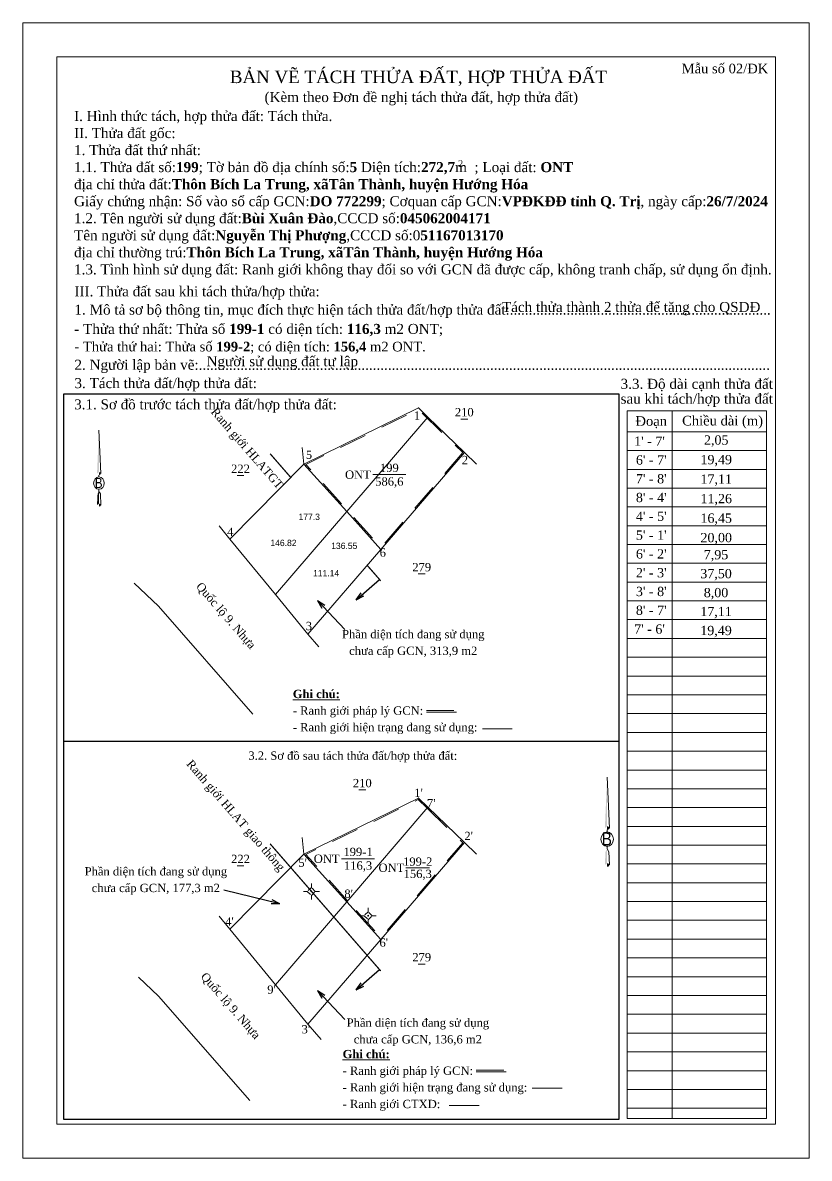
# Model space of a CAD drawing. Header units: metres. Extents: x 538357 to 538868, y 1836792 to 1837138.
# Drawn here: x 538356.8 to 538479.8, y 1836960.9 to 1837138.4 of the extents above; entities that cross this region are included whole.
import ezdxf
from ezdxf.enums import TextEntityAlignment as Align

# ---------------------------------------------------------------- set-up
doc = ezdxf.new("R2010")
doc.units = ezdxf.units.M
doc.header["$MEASUREMENT"] = 0
for name, pattern in [('DGN Style 2', [7.19006, 4.314036, -2.876024]), ('DGN Style 3', [10.066084, 7.19006, -2.876024]), ('{RG HanhLangAnToan}', [7.04, 3, -1, 0.02, -1, 0.01, -1, 0.01, -1])]:
    doc.linetypes.add(name, pattern=pattern)
for name, color, linetype, lineweight in [('Level 1', 7, 'Continuous', 0), ('Level 10', 7, 'Continuous', 0), ('Level 11', 7, 'Continuous', 0), ('Level 16', 7, 'Continuous', 0), ('Level 18', 7, 'Continuous', 0), ('Level 2', 7, 'Continuous', 0), ('Level 20', 7, 'Continuous', 0), ('Level 27', 7, 'Continuous', 0), ('Level 29', 7, 'Continuous', 0), ('Level 36', 7, 'Continuous', 0), ('Level 50', 7, 'Continuous', 0), ('Level 59', 7, 'Continuous', 0), ('Level 9', 7, 'Continuous', 0)]:
    doc.layers.add(name, color=color, linetype=linetype, lineweight=lineweight)
doc.styles.add('Style-Arial', font='arial.ttf')
doc.styles.add('Style-Times New Roman', font='times.ttf')
doc.dimstyles.get("Standard").update_dxf_attribs({"dimtxt": 0.18, "dimasz": 0.18, "dimexe": 0.18, "dimexo": 0.0625, "dimgap": 0.09, "dimtad": 0, "dimtih": 1, "dimtoh": 1, "dimdec": 4, "dimzin": 0, "dimdsep": 46, "dimtxsty": 'Standard', "dimcen": 0.09, "dimadec": 0, "dimazin": 0, "dimtfac": 1, "dimtdec": 4, "dimtofl": 0, "dimtmove": 0, "dimatfit": 3, "dimfxl": 1, "dimtolj": 1, "dimtzin": 0, "dimarcsym": 0})

# ---------------------------------------------------------------- blocks, each defined once
blk = doc.blocks.new('TerminatorOpen_0.5')
at = {"color": 0, "linetype": 'ByBlock', "lineweight": -2}
for q in [(-1, 0.25), (-1, 0), (-1, -0.25)]:
    blk.add_line((0, 0), q, dxfattribs=at)
blk = doc.blocks.new('Nhan')
at = {"layer": 'Level 9', "color": 250, "linetype": 'Continuous', "lineweight": 0}
blk.add_line((0, 0), (0.206, 0), dxfattribs=at)
at = {"layer": 'Level 36', "color": 250, "linetype": 'Continuous', "lineweight": 0, "style": 'Style-Times New Roman'}
blk.add_text('222', height=0.248, dxfattribs=at).set_placement((0.103, 0.08), align=Align.CENTER)
blk = doc.blocks.new('Nhan_1')
at = {"layer": 'Level 9', "color": 250, "linetype": 'Continuous', "lineweight": 0}
blk.add_line((0, 0), (0.207, 0), dxfattribs=at)
at = {"layer": 'Level 36', "color": 250, "linetype": 'Continuous', "lineweight": 0, "style": 'Style-Times New Roman'}
blk.add_text('210', height=0.248, dxfattribs=at).set_placement((0.103, 0.08), align=Align.CENTER)
blk = doc.blocks.new('Nhan_2')
at = {"layer": 'Level 9', "color": 250, "linetype": 'Continuous', "lineweight": 0}
blk.add_line((0, 0), (0.207, 0), dxfattribs=at)
at = {"layer": 'Level 36', "color": 250, "linetype": 'Continuous', "lineweight": 0, "style": 'Style-Times New Roman'}
blk.add_text('279', height=0.248, dxfattribs=at).set_placement((0.103, 0.08), align=Align.CENTER)
blk = doc.blocks.new('*U6')
at = {"layer": 'Level 18', "linetype": 'Continuous', "lineweight": 0}
h = blk.add_hatch(color=3, dxfattribs=at)
edge = h.paths.add_edge_path()
edge.add_line((-0.067, 0.055), (-0.08, -0.176))
edge.add_line((-0.08, -0.176), (-0.079, -0.174))
edge.add_ellipse((0.002, -0.177), major_axis=(0.0807, 0), ratio=0.614131, start_angle=90, end_angle=176.1531, ccw=False)
edge.add_line((0.002, -0.127), (0, -0.125))
edge.add_line((0, -0.125), (0, 1.296))
edge.add_line((0, 1.296), (-0.067, 0.055))
h = blk.add_hatch(color=3, dxfattribs=at)
edge = h.paths.add_edge_path()
edge.add_line((0, -0.186), (0, -0.226))
edge.add_line((0, -0.226), (0.002, -0.227))
edge.add_ellipse((0.002, -0.177), major_axis=(0.0807, 0), ratio=0.614131, start_angle=270, end_angle=360)
edge.add_line((0.082, -0.177), (0.083, -0.176))
edge.add_line((0.083, -0.176), (0.083, -0.176))
edge.add_line((0.083, -0.176), (0.082, -0.174))
edge.add_ellipse((0.002, -0.177), major_axis=(0.0807, 0), ratio=0.614131, start_angle=3.8469, end_angle=90)
edge.add_line((0.002, -0.127), (0, -0.125))
edge.add_line((0, -0.125), (0, -0.186))
h = blk.add_hatch(color=3, dxfattribs=at)
edge = h.paths.add_edge_path()
edge.add_ellipse((0.002, -1.247), major_axis=(0.0807, 0), ratio=0.614131, start_angle=90, end_angle=142.7278, ccw=False)
edge.add_line((0.002, -1.197), (0, -1.196))
edge.add_line((0, -1.196), (0, -0.78))
edge.add_line((0, -0.78), (-0.057, -0.863))
edge.add_line((-0.057, -0.863), (-0.067, -1.017))
edge.add_line((-0.067, -1.017), (-0.08, -1.241))
edge.add_line((-0.08, -1.241), (-0.079, -1.244))
edge.add_ellipse((0.002, -1.247), major_axis=(0.0807, 0), ratio=0.614131, start_angle=142.7278, end_angle=176.1432, ccw=False)
h = blk.add_hatch(color=3, dxfattribs=at)
edge = h.paths.add_edge_path()
edge.add_line((0, -1.256), (0, -1.296))
edge.add_line((0, -1.296), (0.002, -1.296))
edge.add_ellipse((0.002, -1.247), major_axis=(0.0807, 0), ratio=0.614131, start_angle=270, end_angle=360)
edge.add_line((0.082, -1.247), (0.083, -1.245))
edge.add_line((0.083, -1.245), (0.083, -1.241))
edge.add_line((0.083, -1.241), (0.082, -1.244))
edge.add_ellipse((0.002, -1.247), major_axis=(0.0807, 0), ratio=0.614131, start_angle=3.8469, end_angle=90)
edge.add_line((0.002, -1.197), (0, -1.196))
edge.add_line((0, -1.196), (0, -1.256))
at = {"layer": 'Level 18', "color": 3, "linetype": 'Continuous', "lineweight": 0}
for p, q in [((0, 1.296), (0.083, -0.176)), ((0, 1.296), (0.083, -0.176)), ((0, 1.296), (0.083, -0.176)), ((0, -0.226), (0, -0.284)), ((0, -0.226), (0, -0.284)), ((0, -0.226), (0, -0.284)), ((0, -0.78), (0, -0.717)), ((0, -0.78), (0, -0.717)), ((0, -0.78), (0, -0.717)), ((0, -0.78), (0.063, -0.863)), ((0, -0.78), (0.063, -0.863)), ((0, -0.78), (0.063, -0.863)), ((0.063, -0.863), (0.083, -1.245)), ((0.063, -0.863), (0.083, -1.245)), ((0.063, -0.863), (0.083, -1.245))]:
    blk.add_line(p, q, dxfattribs=at)
blk.add_ellipse((0.002, -0.5), major_axis=(0.22, 0), ratio=0.952727, dxfattribs=at)
at = {"layer": 'Level 18', "color": 3, "linetype": 'Continuous', "lineweight": 0, "style": 'Style-Arial'}
blk.add_text('B', height=0.382, dxfattribs=at).set_placement((-0.01, -0.493), align=Align.MIDDLE_CENTER)
blk = doc.blocks.new('*U7')
at = {"layer": 'Level 1', "linetype": 'Continuous', "lineweight": 0}
h = blk.add_hatch(color=3, dxfattribs=at)
edge = h.paths.add_edge_path()
edge.add_line((-0.067, 0.055), (-0.08, -0.176))
edge.add_line((-0.08, -0.176), (-0.079, -0.174))
edge.add_ellipse((0.002, -0.177), major_axis=(0.0807, 0), ratio=0.614131, start_angle=90, end_angle=176.1531, ccw=False)
edge.add_line((0.002, -0.127), (0, -0.125))
edge.add_line((0, -0.125), (0, 1.296))
edge.add_line((0, 1.296), (-0.067, 0.055))
h = blk.add_hatch(color=3, dxfattribs=at)
edge = h.paths.add_edge_path()
edge.add_line((0, -0.186), (0, -0.226))
edge.add_line((0, -0.226), (0.002, -0.227))
edge.add_ellipse((0.002, -0.177), major_axis=(0.0807, 0), ratio=0.614131, start_angle=270, end_angle=360)
edge.add_line((0.082, -0.177), (0.083, -0.176))
edge.add_line((0.083, -0.176), (0.083, -0.176))
edge.add_line((0.083, -0.176), (0.082, -0.174))
edge.add_ellipse((0.002, -0.177), major_axis=(0.0807, 0), ratio=0.614131, start_angle=3.8469, end_angle=90)
edge.add_line((0.002, -0.127), (0, -0.125))
edge.add_line((0, -0.125), (0, -0.186))
h = blk.add_hatch(color=3, dxfattribs=at)
edge = h.paths.add_edge_path()
edge.add_ellipse((0.002, -1.247), major_axis=(0.0807, 0), ratio=0.614131, start_angle=90, end_angle=142.7278, ccw=False)
edge.add_line((0.002, -1.197), (0, -1.196))
edge.add_line((0, -1.196), (0, -0.78))
edge.add_line((0, -0.78), (-0.057, -0.863))
edge.add_line((-0.057, -0.863), (-0.067, -1.017))
edge.add_line((-0.067, -1.017), (-0.08, -1.241))
edge.add_line((-0.08, -1.241), (-0.079, -1.244))
edge.add_ellipse((0.002, -1.247), major_axis=(0.0807, 0), ratio=0.614131, start_angle=142.7278, end_angle=176.1432, ccw=False)
h = blk.add_hatch(color=3, dxfattribs=at)
edge = h.paths.add_edge_path()
edge.add_line((0, -1.256), (0, -1.296))
edge.add_line((0, -1.296), (0.002, -1.296))
edge.add_ellipse((0.002, -1.247), major_axis=(0.0807, 0), ratio=0.614131, start_angle=270, end_angle=360)
edge.add_line((0.082, -1.247), (0.083, -1.245))
edge.add_line((0.083, -1.245), (0.083, -1.241))
edge.add_line((0.083, -1.241), (0.082, -1.244))
edge.add_ellipse((0.002, -1.247), major_axis=(0.0807, 0), ratio=0.614131, start_angle=3.8469, end_angle=90)
edge.add_line((0.002, -1.197), (0, -1.196))
edge.add_line((0, -1.196), (0, -1.256))
at = {"layer": 'Level 1', "color": 3, "linetype": 'Continuous', "lineweight": 0}
for p, q in [((0, 1.296), (0.083, -0.176)), ((0, 1.296), (0.083, -0.176)), ((0, 1.296), (0.083, -0.176)), ((0, -0.226), (0, -0.284)), ((0, -0.226), (0, -0.284)), ((0, -0.226), (0, -0.284)), ((0, -0.78), (0, -0.717)), ((0, -0.78), (0, -0.717)), ((0, -0.78), (0, -0.717)), ((0, -0.78), (0.063, -0.863)), ((0, -0.78), (0.063, -0.863)), ((0, -0.78), (0.063, -0.863)), ((0.063, -0.863), (0.083, -1.245)), ((0.063, -0.863), (0.083, -1.245)), ((0.063, -0.863), (0.083, -1.245))]:
    blk.add_line(p, q, dxfattribs=at)
blk.add_ellipse((0.002, -0.5), major_axis=(0.22, 0), ratio=0.952727, dxfattribs=at)
at = {"layer": 'Level 1', "color": 3, "linetype": 'Continuous', "lineweight": 0, "style": 'Style-Arial'}
blk.add_text('B', height=0.342, dxfattribs=at).set_placement((-0.01, -0.493), align=Align.MIDDLE_CENTER)
blk = doc.blocks.new('Nhan_3')
at = {"layer": 'Level 1', "color": 7, "linetype": 'Continuous', "lineweight": 0}
blk.add_line((0, 0), (0.206, 0), dxfattribs=at)
at = {"layer": 'Level 1', "color": 7, "linetype": 'Continuous', "lineweight": 0, "style": 'Style-Times New Roman'}
blk.add_text('222', height=0.248, dxfattribs=at).set_placement((0.103, 0.08), align=Align.CENTER)
blk = doc.blocks.new('Nhan_4')
at = {"layer": 'Level 1', "color": 7, "linetype": 'Continuous', "lineweight": 0}
blk.add_line((0, 0), (0.207, 0), dxfattribs=at)
at = {"layer": 'Level 1', "color": 7, "linetype": 'Continuous', "lineweight": 0, "style": 'Style-Times New Roman'}
blk.add_text('279', height=0.248, dxfattribs=at).set_placement((0.103, 0.08), align=Align.CENTER)
blk = doc.blocks.new('Nhan_5')
at = {"layer": 'Level 1', "color": 7, "linetype": 'Continuous', "lineweight": 0}
blk.add_line((0, 0), (0.981, 0), dxfattribs=at)
at = {"layer": 'Level 1', "color": 7, "linetype": 'Continuous', "lineweight": 0, "style": 'Style-Times New Roman'}
blk.add_text('ONT', height=0.248, dxfattribs=at).set_placement((-0.06, 0), align=Align.MIDDLE_RIGHT)
blk.add_text('199', height=0.248, dxfattribs=at).set_placement((0.491, 0.08), align=Align.CENTER)
blk.add_text('586,6', height=0.248, dxfattribs=at).set_placement((0.491, -0.08), align=Align.TOP_CENTER)
blk = doc.blocks.new('Nhan_6')
at = {"layer": 'Level 1', "color": 7, "linetype": 'Continuous', "lineweight": 0}
blk.add_line((0, 0), (0.981, 0), dxfattribs=at)
at = {"layer": 'Level 1', "color": 7, "linetype": 'Continuous', "lineweight": 0, "style": 'Style-Times New Roman'}
blk.add_text('ONT', height=0.248, dxfattribs=at).set_placement((-0.06, 0), align=Align.MIDDLE_RIGHT)
blk.add_text('199-1', height=0.248, dxfattribs=at).set_placement((0.491, 0.08), align=Align.CENTER)
blk.add_text('116,3', height=0.248, dxfattribs=at).set_placement((0.491, -0.08), align=Align.TOP_CENTER)
blk = doc.blocks.new('Nhan_7')
at = {"layer": 'Level 1', "color": 7, "linetype": 'Continuous', "lineweight": 0}
blk.add_line((0, 0), (0.981, 0), dxfattribs=at)
at = {"layer": 'Level 1', "color": 7, "linetype": 'Continuous', "lineweight": 0, "style": 'Style-Times New Roman'}
blk.add_text('ONT', height=0.342, dxfattribs=at).set_placement((-0.06, 0), align=Align.MIDDLE_RIGHT)
blk.add_text('199-2', height=0.342, dxfattribs=at).set_placement((0.491, 0.08), align=Align.CENTER)
blk.add_text('156,3', height=0.342, dxfattribs=at).set_placement((0.491, -0.08), align=Align.TOP_CENTER)
blk = doc.blocks.new('CENTRD')
at = {"layer": 'Level 11', "linetype": 'DGN Style 3', "lineweight": 0}
h = blk.add_hatch(color=1, dxfattribs=at)
edge = h.paths.add_edge_path()
edge.add_arc((0, 0), 1.5, 0, 360)
at = {"layer": 'Level 11', "color": 1, "linetype": 'DGN Style 3', "lineweight": 0}
for p, q in [((0, 6.2), (-6.3, 0)), ((0, 12.5), (0, 6.2)), ((6.2, 0), (0, 6.2)), ((-6.3, 0), (-12.5, 0)), ((-6.3, 0), (0, -6.3)), ((0, -6.3), (6.2, 0)), ((0, -6.3), (0, -12.5)), ((12.5, 0), (6.2, 0))]:
    blk.add_line(p, q, dxfattribs=at)

msp = doc.modelspace()

# ---------------------------------------------------------------- hatches: boundary and pattern name
at = {"layer": 'Level 1', "linetype": 'Continuous', "lineweight": 13}
h = msp.add_hatch(color=7, dxfattribs=at)
edge = h.paths.add_edge_path()
edge.add_arc((538418.73, 1837078.21), 0.1, 0, 360)
h = msp.add_hatch(color=7, dxfattribs=at)
edge = h.paths.add_edge_path()
edge.add_arc((538425.9, 1837071.24), 0.1, 0, 360)
h = msp.add_hatch(color=7, dxfattribs=at)
edge = h.paths.add_edge_path()
edge.add_arc((538400.76, 1837069.43), 0.1, 0, 360)
h = msp.add_hatch(color=7, dxfattribs=at)
edge = h.paths.add_edge_path()
edge.add_arc((538389.21, 1837057.71), 0.1, 0, 360)
h = msp.add_hatch(color=7, dxfattribs=at)
edge = h.paths.add_edge_path()
edge.add_arc((538401.43, 1837042.83), 0.1, 0, 360)
at = {"layer": 'Level 20', "linetype": 'Continuous', "lineweight": 13}
h = msp.add_hatch(color=1, dxfattribs=at)
edge = h.paths.add_edge_path()
edge.add_arc((538418.73, 1837017.21), 0.1, 0, 360)
h = msp.add_hatch(color=1, dxfattribs=at)
edge = h.paths.add_edge_path()
edge.add_arc((538420.2, 1837015.79), 0.1, 0, 360)
h = msp.add_hatch(color=1, dxfattribs=at)
edge = h.paths.add_edge_path()
edge.add_arc((538425.9, 1837010.24), 0.1, 0, 360)
h = msp.add_hatch(color=1, dxfattribs=at)
edge = h.paths.add_edge_path()
edge.add_arc((538400.76, 1837008.43), 0.1, 0, 360)
h = msp.add_hatch(color=1, dxfattribs=at)
edge = h.paths.add_edge_path()
edge.add_arc((538407.5, 1837001), 0.1, 0, 360)
h = msp.add_hatch(color=1, dxfattribs=at)
edge = h.paths.add_edge_path()
edge.add_arc((538389.21, 1836996.72), 0.1, 0, 360)
h = msp.add_hatch(color=1, dxfattribs=at)
edge = h.paths.add_edge_path()
edge.add_arc((538389.21, 1836996.72), 0.1, 0, 360)
h = msp.add_hatch(color=1, dxfattribs=at)
edge = h.paths.add_edge_path()
edge.add_arc((538412.85, 1836995.09), 0.1, 0, 360)
h = msp.add_hatch(color=1, dxfattribs=at)
edge = h.paths.add_edge_path()
edge.add_arc((538396.35, 1836988.01), 0.1, 0, 360)
h = msp.add_hatch(color=1, dxfattribs=at)
edge = h.paths.add_edge_path()
edge.add_arc((538401.43, 1836981.83), 0.1, 0, 360)

# ---------------------------------------------------------------- linework, layer by layer
at = {"layer": 'Level 1', "color": 250, "linetype": 'Continuous', "lineweight": 13}
for p, q in [((538458.38, 1837074.48), (538458.38, 1837077.76)), ((538451.33, 1837074.48), (538458.38, 1837074.48)), ((538451.33, 1837071.54), (538451.33, 1837074.48)), ((538458.38, 1837074.48), (538473.12, 1837074.48)), ((538458.38, 1837071.54), (538458.38, 1837074.48)), ((538473.12, 1837071.54), (538473.12, 1837074.48)), ((538451.33, 1837068.6), (538451.33, 1837071.54)), ((538458.38, 1837068.6), (538458.38, 1837071.54)), ((538473.12, 1837068.6), (538473.12, 1837071.54)), ((538451.33, 1837065.67), (538451.33, 1837068.6)), ((538458.38, 1837065.67), (538458.38, 1837068.6)), ((538473.12, 1837065.67), (538473.12, 1837068.6)), ((538451.33, 1837062.73), (538451.33, 1837065.67)), ((538458.38, 1837062.73), (538458.38, 1837065.67)), ((538473.12, 1837062.73), (538473.12, 1837065.67)), ((538451.33, 1837059.79), (538451.33, 1837062.73)), ((538458.38, 1837059.79), (538458.38, 1837062.73)), ((538473.12, 1837059.79), (538473.12, 1837062.73)), ((538451.33, 1837056.85), (538451.33, 1837059.79)), ((538458.38, 1837056.85), (538458.38, 1837059.79)), ((538473.12, 1837056.85), (538473.12, 1837059.79)), ((538451.33, 1837053.91), (538451.33, 1837056.85)), ((538458.38, 1837053.91), (538458.38, 1837056.85)), ((538473.12, 1837053.91), (538473.12, 1837056.85)), ((538451.33, 1837050.97), (538451.33, 1837053.91)), ((538458.38, 1837050.97), (538458.38, 1837053.91)), ((538473.12, 1837050.97), (538473.12, 1837053.91)), ((538451.33, 1837048.04), (538451.33, 1837050.97)), ((538458.38, 1837048.04), (538458.38, 1837050.97)), ((538473.12, 1837048.04), (538473.12, 1837050.97)), ((538451.33, 1837045.1), (538451.33, 1837048.04)), ((538458.38, 1837045.1), (538458.38, 1837048.04)), ((538473.12, 1837045.1), (538473.12, 1837048.04)), ((538451.33, 1837042.16), (538451.33, 1837045.1)), ((538458.38, 1837042.16), (538458.38, 1837045.1)), ((538473.12, 1837042.16), (538473.12, 1837045.1)), ((538451.33, 1837039.22), (538451.33, 1837042.16)), ((538458.38, 1837039.22), (538458.38, 1837042.16)), ((538473.12, 1837039.22), (538473.12, 1837042.16)), ((538451.33, 1837036.28), (538451.33, 1837039.22)), ((538458.38, 1837036.28), (538458.38, 1837039.22)), ((538473.12, 1837036.28), (538473.12, 1837039.22)), ((538451.33, 1837033.35), (538451.33, 1837036.28)), ((538458.38, 1837033.35), (538458.38, 1837036.28)), ((538473.12, 1837033.35), (538473.12, 1837036.28)), ((538451.33, 1837030.41), (538451.33, 1837033.35)), ((538458.38, 1837030.41), (538458.38, 1837033.35)), ((538473.12, 1837030.41), (538473.12, 1837033.35)), ((538451.33, 1837027.47), (538451.33, 1837030.41)), ((538458.38, 1837027.47), (538458.38, 1837030.41)), ((538473.12, 1837027.47), (538473.12, 1837030.41)), ((538451.33, 1837024.53), (538451.33, 1837027.47)), ((538458.38, 1837024.53), (538458.38, 1837027.47)), ((538473.12, 1837024.53), (538473.12, 1837027.47)), ((538451.33, 1837021.59), (538451.33, 1837024.53)), ((538458.38, 1837021.59), (538458.38, 1837024.53)), ((538473.12, 1837021.59), (538473.12, 1837024.53)), ((538451.33, 1837018.66), (538451.33, 1837021.59)), ((538458.38, 1837018.66), (538458.38, 1837021.59)), ((538473.12, 1837018.66), (538473.12, 1837021.59)), ((538451.33, 1837015.72), (538451.33, 1837018.66)), ((538458.38, 1837015.72), (538458.38, 1837018.66)), ((538473.12, 1837015.72), (538473.12, 1837018.66)), ((538451.33, 1837012.78), (538451.33, 1837015.72)), ((538458.38, 1837012.78), (538458.38, 1837015.72)), ((538473.12, 1837012.78), (538473.12, 1837015.72)), ((538451.33, 1837009.84), (538451.33, 1837012.78)), ((538458.38, 1837009.84), (538458.38, 1837012.78)), ((538473.12, 1837009.84), (538473.12, 1837012.78)), ((538451.33, 1837006.9), (538451.33, 1837009.84)), ((538458.38, 1837006.9), (538458.38, 1837009.84)), ((538473.12, 1837006.9), (538473.12, 1837009.84)), ((538451.33, 1837003.96), (538451.33, 1837006.9)), ((538458.38, 1837003.96), (538458.38, 1837006.9)), ((538473.12, 1837003.96), (538473.12, 1837006.9)), ((538451.33, 1837001.03), (538451.33, 1837003.96)), ((538458.38, 1837001.03), (538458.38, 1837003.96)), ((538473.12, 1837001.03), (538473.12, 1837003.96)), ((538451.33, 1836998.09), (538451.33, 1837001.03)), ((538458.38, 1836998.09), (538458.38, 1837001.03)), ((538473.12, 1836998.09), (538473.12, 1837001.03)), ((538451.33, 1836995.15), (538451.33, 1836998.09)), ((538458.38, 1836995.15), (538458.38, 1836998.09)), ((538473.12, 1836995.15), (538473.12, 1836998.09)), ((538451.33, 1836992.21), (538451.33, 1836995.15)), ((538458.38, 1836992.21), (538458.38, 1836995.15)), ((538473.12, 1836992.21), (538473.12, 1836995.15)), ((538451.33, 1836989.27), (538451.33, 1836992.21)), ((538458.38, 1836989.27), (538458.38, 1836992.21)), ((538473.12, 1836989.27), (538473.12, 1836992.21)), ((538451.33, 1836986.34), (538451.33, 1836989.27)), ((538458.38, 1836986.34), (538458.38, 1836989.27)), ((538473.12, 1836986.34), (538473.12, 1836989.27)), ((538451.33, 1836983.4), (538451.33, 1836986.34)), ((538458.38, 1836983.4), (538458.38, 1836986.34)), ((538473.12, 1836983.4), (538473.12, 1836986.34)), ((538451.33, 1836980.46), (538451.33, 1836983.4)), ((538458.38, 1836980.46), (538458.38, 1836983.4)), ((538473.12, 1836980.46), (538473.12, 1836983.4)), ((538451.33, 1836977.52), (538451.33, 1836980.46)), ((538458.38, 1836977.52), (538458.38, 1836980.46)), ((538473.12, 1836977.52), (538473.12, 1836980.46)), ((538451.33, 1836974.58), (538451.33, 1836977.52)), ((538458.38, 1836974.58), (538458.38, 1836977.52)), ((538473.12, 1836974.58), (538473.12, 1836977.52)), ((538451.33, 1836971.65), (538451.33, 1836974.58)), ((538458.38, 1836971.65), (538458.38, 1836974.58)), ((538473.12, 1836971.65), (538473.12, 1836974.58)), ((538451.33, 1836968.71), (538451.33, 1836971.65)), ((538458.38, 1836968.71), (538458.38, 1836971.65)), ((538473.12, 1836968.71), (538473.12, 1836971.65)), ((538458.38, 1836967.08), (538458.38, 1836968.71))]:
    msp.add_line(p, q, dxfattribs=at)
at = {"layer": 'Level 1', "color": 7, "linetype": 'Continuous', "lineweight": 0}
for p, q in [((538400.54, 1837072.04), (538400.76, 1837069.43)), ((538425.9, 1837071.24), (538427.78, 1837069.41)), ((538387.55, 1837059.75), (538389.21, 1837057.71)), ((538401.43, 1837042.83), (538403.14, 1837040.85))]:
    msp.add_line(p, q, dxfattribs=at)
at = {"layer": 'Level 1', "color": 250, "linetype": 'Continuous', "lineweight": 0}
for p, q in [((538451.33, 1837071.54), (538458.38, 1837071.54)), ((538458.38, 1837071.54), (538473.12, 1837071.54)), ((538451.33, 1837068.6), (538458.38, 1837068.6)), ((538458.38, 1837068.6), (538473.12, 1837068.6)), ((538451.33, 1837065.67), (538458.38, 1837065.67)), ((538458.38, 1837065.67), (538473.12, 1837065.67)), ((538451.33, 1837062.73), (538458.38, 1837062.73)), ((538458.38, 1837062.73), (538473.12, 1837062.73)), ((538451.33, 1837059.79), (538458.38, 1837059.79)), ((538458.38, 1837059.79), (538473.12, 1837059.79)), ((538451.33, 1837056.85), (538458.38, 1837056.85)), ((538458.38, 1837056.85), (538473.12, 1837056.85)), ((538451.33, 1837053.91), (538458.38, 1837053.91)), ((538458.38, 1837053.91), (538473.12, 1837053.91)), ((538451.33, 1837050.97), (538458.38, 1837050.97)), ((538458.38, 1837050.97), (538473.12, 1837050.97)), ((538451.33, 1837048.04), (538458.38, 1837048.04)), ((538458.38, 1837048.04), (538473.12, 1837048.04)), ((538451.33, 1837045.1), (538458.38, 1837045.1)), ((538458.38, 1837045.1), (538473.12, 1837045.1)), ((538451.33, 1837042.16), (538458.38, 1837042.16)), ((538458.38, 1837042.16), (538473.12, 1837042.16)), ((538451.33, 1837039.22), (538458.38, 1837039.22)), ((538458.38, 1837039.22), (538473.12, 1837039.22)), ((538451.33, 1837036.28), (538458.38, 1837036.28)), ((538458.38, 1837036.28), (538473.12, 1837036.28)), ((538451.33, 1837033.35), (538458.38, 1837033.35)), ((538458.38, 1837033.35), (538473.12, 1837033.35)), ((538451.33, 1837030.41), (538458.38, 1837030.41)), ((538458.38, 1837030.41), (538473.12, 1837030.41)), ((538451.33, 1837027.47), (538458.38, 1837027.47)), ((538458.38, 1837027.47), (538473.12, 1837027.47)), ((538451.33, 1837024.53), (538458.38, 1837024.53)), ((538458.38, 1837024.53), (538473.12, 1837024.53)), ((538451.33, 1837021.59), (538458.38, 1837021.59)), ((538458.38, 1837021.59), (538473.12, 1837021.59)), ((538451.33, 1837018.66), (538458.38, 1837018.66)), ((538458.38, 1837018.66), (538473.12, 1837018.66)), ((538451.33, 1837015.72), (538458.38, 1837015.72)), ((538458.38, 1837015.72), (538473.12, 1837015.72)), ((538451.33, 1837012.78), (538458.38, 1837012.78)), ((538458.38, 1837012.78), (538473.12, 1837012.78)), ((538451.33, 1837009.84), (538458.38, 1837009.84)), ((538458.38, 1837009.84), (538473.12, 1837009.84)), ((538451.33, 1837006.9), (538458.38, 1837006.9)), ((538458.38, 1837006.9), (538473.12, 1837006.9)), ((538451.33, 1837003.96), (538458.38, 1837003.96)), ((538458.38, 1837003.96), (538473.12, 1837003.96)), ((538451.33, 1837001.03), (538458.38, 1837001.03)), ((538458.38, 1837001.03), (538473.12, 1837001.03)), ((538451.33, 1836998.09), (538458.38, 1836998.09)), ((538458.38, 1836998.09), (538473.12, 1836998.09)), ((538451.33, 1836995.15), (538458.38, 1836995.15)), ((538458.38, 1836995.15), (538473.12, 1836995.15)), ((538451.33, 1836992.21), (538458.38, 1836992.21)), ((538458.38, 1836992.21), (538473.12, 1836992.21)), ((538451.33, 1836989.27), (538458.38, 1836989.27)), ((538458.38, 1836989.27), (538473.12, 1836989.27)), ((538451.33, 1836986.34), (538458.38, 1836986.34)), ((538458.38, 1836986.34), (538473.12, 1836986.34)), ((538451.33, 1836983.4), (538458.38, 1836983.4)), ((538458.38, 1836983.4), (538473.12, 1836983.4)), ((538451.33, 1836980.46), (538458.38, 1836980.46)), ((538458.38, 1836980.46), (538473.12, 1836980.46)), ((538451.33, 1836977.52), (538458.38, 1836977.52)), ((538458.38, 1836977.52), (538473.12, 1836977.52)), ((538451.33, 1836974.58), (538458.38, 1836974.58)), ((538458.38, 1836974.58), (538473.12, 1836974.58)), ((538451.33, 1836971.65), (538458.38, 1836971.65)), ((538458.38, 1836971.65), (538473.12, 1836971.65)), ((538451.33, 1836968.71), (538458.38, 1836968.71)), ((538458.38, 1836968.71), (538473.12, 1836968.71))]:
    msp.add_line(p, q, dxfattribs=at)
at = {"layer": 'Level 1', "color": 7, "linetype": 'Continuous', "lineweight": 30}
msp.add_line((538363.21, 1837026.1), (538450.09, 1837026.1), dxfattribs=at)
at = {"layer": 'Level 1', "color": 250, "linetype": 'Continuous', "lineweight": 30, "flags": 128}
for points in [[(538450.09, 1837026.1), (538450.09, 1837080.38), (538363.21, 1837080.38), (538363.21, 1837026.1)], [(538363.21, 1837026.1), (538363.21, 1836967.02), (538450.09, 1836967.02), (538450.09, 1837026.1)]]:
    msp.add_lwpolyline(points, dxfattribs=at)
at = {"layer": 'Level 1', "color": 7, "linetype": 'DGN Style 2', "lineweight": 0, "flags": 128}
for points in [[(538425.63, 1837071.23), (538412.85, 1837056.39), (538401.09, 1837069.37), (538418.69, 1837077.97), (538425.63, 1837071.23)], [(538407.63, 1837001.15), (538401.09, 1837008.37), (538418.69, 1837016.97), (538420.07, 1837015.63)], [(538420.07, 1837015.63), (538425.63, 1837010.23), (538412.85, 1836995.39), (538407.63, 1837001.15)]]:
    msp.add_lwpolyline(points, dxfattribs=at)
at = {"layer": 'Level 1', "color": 250, "linetype": 'Continuous', "lineweight": 13, "flags": 128}
for points in [[(538451.33, 1837074.48), (538451.33, 1837077.76), (538458.38, 1837077.76)], [(538458.38, 1837077.76), (538473.12, 1837077.76), (538473.12, 1837074.48)], [(538451.33, 1836968.71), (538451.33, 1836967.08), (538458.38, 1836967.08)], [(538458.38, 1836967.08), (538473.12, 1836967.08), (538473.12, 1836968.71)]]:
    msp.add_lwpolyline(points, dxfattribs=at)
at = {"layer": 'Level 1', "color": 7, "linetype": '{RG HanhLangAnToan}', "const_width": 0.2, "flags": 128}
for points in [[(538395.51, 1837071.05), (538398.72, 1837067.36)], [(538410.7, 1837053.59), (538412.81, 1837051.17)]]:
    msp.add_lwpolyline(points, dxfattribs=at)
at = {"layer": 'Level 1', "color": 7, "lineweight": 0, "flags": 128}
msp.add_lwpolyline([(538374.26, 1837050.81), (538378.03, 1837047.23), (538392.83, 1837030.33)], dxfattribs=at)
at = {"layer": 'Level 10', "color": 1, "linetype": 'Continuous', "lineweight": 0}
for p, q in [((538400.76, 1837069.43), (538418.73, 1837078.21)), ((538418.73, 1837078.21), (538420.2, 1837076.78)), ((538420.2, 1837076.78), (538425.9, 1837071.24)), ((538425.9, 1837071.24), (538412.85, 1837056.09)), ((538407.5, 1837001), (538420.2, 1837015.79))]:
    msp.add_line(p, q, dxfattribs=at)
at = {"layer": 'Level 10', "color": 1, "lineweight": 0}
msp.add_line((538396.35, 1836988.01), (538407.5, 1837001), dxfattribs=at)
at = {"layer": 'Level 10', "color": 1, "linetype": 'Continuous', "lineweight": 0}
msp.add_lwpolyline([(538407.5, 1837061.99), (538420.2, 1837076.78)], dxfattribs=at)
at = {"layer": 'Level 10', "color": 1, "linetype": 'Continuous', "lineweight": 0, "flags": 128}
msp.add_lwpolyline([(538407.5, 1837061.99), (538400.76, 1837069.43), (538389.21, 1837057.71), (538396.35, 1837049.01), (538401.43, 1837042.83), (538412.85, 1837056.09)], close=True, dxfattribs=at)
at = {"layer": 'Level 10', "color": 1, "lineweight": 0}
msp.add_lwpolyline([(538396.35, 1837049.01), (538407.5, 1837061.99)], dxfattribs=at)
at = {"layer": 'Level 10', "color": 5, "linetype": 'Continuous', "lineweight": 0, "flags": 128}
for points in [[(538396.35, 1836988.01), (538389.21, 1836996.72), (538400.76, 1837008.43), (538418.73, 1837017.21), (538420.2, 1837015.79)], [(538396.35, 1836988.01), (538401.43, 1836981.83), (538425.9, 1837010.24), (538420.2, 1837015.79)]]:
    msp.add_lwpolyline(points, dxfattribs=at)
at = {"layer": 'Level 16', "color": 7, "linetype": 'DGN Style 2', "lineweight": 0}
for p, q in [((538419.95, 1837030.87), (538424.62, 1837030.87)), ((538427.74, 1836974.65), (538432.41, 1836974.65))]:
    msp.add_line(p, q, dxfattribs=at)
at = {"layer": 'Level 16', "color": 7, "linetype": 'Continuous', "lineweight": 0}
for p, q in [((538419.97, 1837030.61), (538424.64, 1837030.61)), ((538428.71, 1837028.04), (538433.38, 1837028.04)), ((538425.9, 1837010.24), (538427.78, 1837008.42)), ((538387.55, 1836998.75), (538389.21, 1836996.72)), ((538401.43, 1836981.83), (538403.49, 1836979.45)), ((538427.76, 1836974.39), (538432.43, 1836974.39)), ((538436.5, 1836971.82), (538441.17, 1836971.82))]:
    msp.add_line(p, q, dxfattribs=at)
at = {"layer": 'Level 16', "color": 7, "linetype": 'DGN Style 3', "lineweight": 0}
msp.add_line((538423.52, 1836969.11), (538428.19, 1836969.11), dxfattribs=at)
at = {"layer": 'Level 16', "color": 7, "lineweight": 0, "flags": 128}
msp.add_lwpolyline([(538374.93, 1836989.18), (538378.03, 1836986.23), (538392.32, 1836969.91)], dxfattribs=at)
at = {"layer": 'Level 2', "color": 3, "linetype": 'Continuous', "lineweight": 0, "flags": 128}
msp.add_lwpolyline([(538356.82, 1837138.44), (538479.84, 1837138.44), (538479.84, 1836960.88), (538356.82, 1836960.88), (538356.82, 1837138.44)], close=True, dxfattribs=at)
at = {"layer": 'Level 2', "color": 30, "linetype": 'Continuous', "lineweight": 0, "flags": 128}
msp.add_lwpolyline([(538362.13, 1837133.12), (538474.53, 1837133.12), (538474.53, 1836966.19), (538362.13, 1836966.19), (538362.13, 1837133.12)], close=True, dxfattribs=at)
at = {"layer": 'Level 27', "color": 250, "linetype": 'Continuous', "lineweight": 0}
for p, q in [((538400.76, 1837008.43), (538400.54, 1837011.04)), ((538401.43, 1836981.83), (538403.14, 1836979.85))]:
    msp.add_line(p, q, dxfattribs=at)
at = {"layer": 'Level 29', "color": 7, "linetype": 'Continuous', "lineweight": 0}
for p, q in [((538400.76, 1837008.43), (538407.5, 1837001)), ((538407.5, 1837001), (538412.85, 1836995.09))]:
    msp.add_line(p, q, dxfattribs=at)
at = {"layer": 'Level 50', "color": 2, "linetype": '{RG HanhLangAnToan}', "const_width": 0.2, "flags": 128}
msp.add_lwpolyline([(538395.51, 1837010.05), (538412.81, 1836990.17)], dxfattribs=at)

# ---------------------------------------------------------------- block references
at = {"layer": 'Level 1', "color": 3, "linetype": 'Continuous', "lineweight": 0, "xscale": 3.795915306792799, "yscale": 4.605917151023716, "zscale": 3.795915306792799}
msp.add_blockref('*U7', (538368.74, 1837068.75), dxfattribs=at)
at = {"layer": 'Level 1', "color": 7, "linetype": 'Continuous', "lineweight": 0}
for name, p, xscale, yscale, zscale in [('Nhan_3', (538390.34, 1837067.62), 5.242273571435362, 5.242273571435362, 5.242273571435362), ('Nhan_5', (538411.58, 1837067.77), 5.242273571435362, 5.242273571435362, 5.242273571435362), ('Nhan_4', (538418.68, 1837052.24), 5.242273571435362, 5.242273571435362, 5.242273571435362), ('Nhan_6', (538406.69, 1837007.72), 5.242273571435362, 5.242273571435362, 5.242273571435362), ('Nhan_7', (538416.73, 1837006.31), 3.801071231605229, 3.801071231605229, 3.801071231605229)]:
    msp.add_blockref(name, p, dxfattribs=dict(at, xscale=xscale, yscale=yscale, zscale=zscale))
at = {"layer": 'Level 11', "color": 1, "linetype": 'DGN Style 3', "lineweight": 0, "xscale": 0.1, "yscale": 0.1, "zscale": 0.1}
for p in [(538401.96, 1837002.61), (538410.84, 1836998.81)]:
    msp.add_blockref('CENTRD', p, dxfattribs=at)
at = {"layer": 'Level 18', "color": 3, "linetype": 'Continuous', "lineweight": 0, "xscale": 4.450852891207504, "yscale": 5.400610396025138, "zscale": 4.450852891207504}
msp.add_blockref('*U6', (538448.22, 1837013.47), dxfattribs=at)
at = {"layer": 'Level 36', "color": 250, "linetype": 'Continuous', "lineweight": 0, "xscale": 5.242273571435362, "yscale": 5.242273571435362, "zscale": 5.242273571435362}
for name, p in [('Nhan_1', (538425.34, 1837076.47)), ('Nhan_1', (538409.39, 1837018.48)), ('Nhan', (538390.34, 1837006.62)), ('Nhan_2', (538418.68, 1836991.25))]:
    msp.add_blockref(name, p, dxfattribs=at)

# ---------------------------------------------------------------- texts
at = {"layer": 'Level 1', "color": 250, "linetype": 'Continuous', "lineweight": 0, "style": 'Style-Times New Roman'}
msp.add_text('BẢN VẼ TÁCH THỬA ĐẤT, HỢP THỬA ĐẤT', height=1.9587, dxfattribs=at).set_placement((538418.71, 1837129.97), align=Align.MIDDLE_CENTER)
for s, height, p in [('Mẫu số 02/ĐK', 1.5081, (538459.88, 1837130.52)), ('(Kèm theo Đơn đề nghị tách thửa đất, hợp thửa đất)', 1.567, (538394.64, 1837126.03)), ('III. Thửa đất sau khi tách thửa/hợp thửa:', 1.567, (538364.91, 1837095.65)), ('1. Mô tả sơ bộ thông tin, mục đích thực hiện tách thửa đất/hợp thửa đất:.....................................................................', 1.567, (538364.91, 1837092.79)), ('Tách thửa thành 2 thửa để tặng cho QSDĐ', 1.567, (538431.77, 1837093.21)), ('2. Người lập bản vẽ:.......................................................................................................................................................', 1.567, (538364.91, 1837084.17)), ('Người sử dụng đất tự lập', 1.567, (538385.57, 1837084.72)), ('3. Tách thửa đất/hợp thửa đất:', 1.567, (538364.91, 1837081.3)), ('3.1. Sơ đồ trước tách thửa đất/hợp thửa đất:', 1.56, (538364.87, 1837077.98)), ('Đoạn', 1.508, (538452.65, 1837075.41)), ('Chiều dài (m)', 1.5081, (538459.95, 1837075.46)), ('3.2. Sơ đồ sau tách thửa đất/hợp thửa đất:', 1.3, (538392.11, 1837023.19))]:
    msp.add_text(s, height=height, dxfattribs=at).set_placement(p)
at = {"layer": 'Level 1', "color": 5, "linetype": 'Continuous', "lineweight": 0, "style": 'Style-Times New Roman'}
msp.add_text('2', height=1.06, dxfattribs=at).set_placement((538424.91, 1837115.87))
at = {"layer": 'Level 1', "color": 7, "linetype": '{RG HanhLangAnToan}', "style": 'Style-Times New Roman'}
for s, p in [('Ranh giới HLATGT', (538391.44, 1837071.47)), ('Quốc lộ 9. Nhựa', (538388.13, 1837045.32))]:
    msp.add_text(s, height=1.3, rotation=311.0206, dxfattribs=at).set_placement(p, align=Align.CENTER)
at = {"layer": 'Level 1', "color": 7, "linetype": 'Continuous', "lineweight": 0, "style": 'Style-Times New Roman'}
for s, p in [('1', (538418.49, 1837077.03)), ('5', (538401.59, 1837070.89)), ('2', (538425.98, 1837070.06)), ('4', (538389.28, 1837058.84)), ('6', (538413.14, 1837055.59)), ('3', (538401.58, 1837044.11))]:
    msp.add_text(s, height=1.3, dxfattribs=at).set_placement(p, align=Align.MIDDLE_CENTER)
at = {"layer": 'Level 1', "color": 18, "linetype": 'Continuous', "lineweight": 0, "true_color": 0x000000, "insert": (538364.85, 1837098.57), "char_height": 1.567, "attachment_point": 7, "line_spacing_factor": 1.02, "style": 'Style-Times New Roman'}
msp.add_mtext('I. Hình thức tách, hợp thửa đất: Tách thửa.\\PII. Thửa đất gốc:\\P1. Thửa đất thứ nhất:\\P1.1. Thửa đất số:\\fTimes New Roman|b1|i0|c00|p23;199\\fTimes New Roman|b0|i0|c00|p23;; Tờ bản đồ địa chính số:\\fTimes New Roman|b1|i0|c00|p23;5\\fTimes New Roman|b0|i0|c00|p23; Diện tích:\\fTimes New Roman|b1|i0|c00|p23;272,7\\fTimes New Roman|b0|i0|c00|p23;m  ; Loại đất: \\fTimes New Roman|b1|i0|c00|p23;ONT\\P\\fTimes New Roman|b0|i0|c00|p23;địa chỉ thửa đất:\\fTimes New Roman|b1|i0|c00|p23;Thôn Bích La Trung, xãTân Thành, huyện Hướng Hóa\\P\\fTimes New Roman|b0|i0|c00|p23;Giấy chứng nhận: Số vào sổ cấp GCN:\\fTimes New Roman|b1|i0|c00|p23;DO 772299\\fTimes New Roman|b0|i0|c00|p23;; Cơquan cấp GCN:\\fTimes New Roman|b1|i0|c00|p23;VPĐKĐĐ tỉnh Q. Trị\\fTimes New Roman|b0|i0|c00|p23;, ngày cấp:\\fTimes New Roman|b1|i0|c00|p23;26/7/2024\\P\\fTimes New Roman|b0|i0|c00|p23;1.2. Tên người sử dụng đất:\\fTimes New Roman|b1|i0|c00|p23;Bùi Xuân Đào\\fTimes New Roman|b0|i0|c00|p23;,CCCD số:\\fTimes New Roman|b1|i0|c00|p23;045062004171\\P\\fTimes New Roman|b0|i0|c00|p23;Tên người sử dụng đất:\\fTimes New Roman|b1|i0|c00|p23;Nguyễn Thị Phượng\\fTimes New Roman|b0|i0|c00|p23;,CCCD số:0\\fTimes New Roman|b1|i0|c00|p23;51167013170\\P\\fTimes New Roman|b0|i0|c00|p23;địa chỉ thường trú:\\fTimes New Roman|b1|i0|c00|p23;Thôn Bích La Trung, xãTân Thành, huyện Hướng Hóa\\P\\fTimes New Roman|b0|i0|c00|p23;1.3. Tình hình sử dụng đất: Ranh giới không thay đổi so với GCN đã được cấp, không tranh chấp, sử dụng ổn định.\\P', dxfattribs=at)
at = {"layer": 'Level 1', "color": 250, "linetype": 'Continuous', "lineweight": 0, "style": 'Style-Times New Roman'}
for s, insert, char_height, attachment_point, line_spacing_factor in [('- Thửa thứ nhất: Thửa số \\fTimes New Roman|b1|i0|c00|p23;199-1 \\fTimes New Roman|b0|i0|c00|p23;có diện tích: \\fTimes New Roman|b1|i0|c00|p23;116,3\\fTimes New Roman|b0|i0|c00|p23; m2 ONT;', (538364.88, 1837089.38), 1.567, 7, 1.2), ('- Thửa thứ hai: Thửa số \\fTimes New Roman|b1|i0|c00|p23;199-2\\fTimes New Roman|b0|i0|c00|p23;; có diện tích: \\fTimes New Roman|b1|i0|c00|p23;156,4\\fTimes New Roman|b0|i0|c00|p23; m2 ONT.', (538364.91, 1837086.66), 1.50815, 7, 1.2), ('3.3. Độ dài cạnh thửa đất\\Psau khi tách/hợp thửa đất', (538462.24, 1837080.56), 1.567, 5, 0.888733), ('\\fTimes New Roman|b1|i0|c00|p23;\\LGhi chú:\\P\\fTimes New Roman|b0|i0|c00|p23;\\l- Ranh giới pháp lý GCN:\\P- Ranh giới hiện trạng đang sử dụng:', (538399.06, 1837030.67), 1.3, 4, 1.2), ('\\fTimes New Roman|b1|i0|c00|p23;\\LGhi chú:\\P\\fTimes New Roman|b0|i0|c00|p23;\\l- Ranh giới pháp lý GCN:\\P- Ranh giới hiện trạng đang sử dụng:\\P- Ranh giới CTXD:', (538406.85, 1836973.06), 1.3, 4, 1.2)]:
    msp.add_mtext(s, dxfattribs=dict(at, insert=insert, char_height=char_height, attachment_point=attachment_point, line_spacing_factor=line_spacing_factor))
at = {"layer": 'Level 1', "color": 7, "linetype": 'DGN Style 2', "lineweight": 0, "insert": (538417.9, 1837041.32), "char_height": 1.3, "attachment_point": 5, "line_spacing_factor": 1.2, "style": 'Style-Times New Roman'}
msp.add_mtext('Phần diện tích đang sử dụng \\Pchưa cấp GCN, 313,9 m2', dxfattribs=at)
at = {"layer": 'Level 16', "linetype": 'DGN Style 3', "lineweight": 0}
for s, p in [('177.3', (538401.63, 1837061.18)), ('146.82', (538397.6, 1837057.1)), ('136.55', (538407.11, 1837056.65)), ('111.14', (538404.27, 1837052.35))]:
    msp.add_text(s, height=1, dxfattribs=at).set_placement(p, align=Align.MIDDLE_CENTER)
at = {"layer": 'Level 16', "color": 7, "linetype": 'DGN Style 2', "lineweight": 0, "char_height": 1.3, "attachment_point": 5, "line_spacing_factor": 1.2, "style": 'Style-Times New Roman'}
for s, insert in [('Phần diện tích đang sử dụng \\Pchưa cấp GCN, 177,3 m2', (538377.64, 1837004.24)), ('Phần diện tích đang sử dụng \\Pchưa cấp GCN, 136,6 m2', (538418.62, 1836980.58))]:
    msp.add_mtext(s, dxfattribs=dict(at, insert=insert))
at = {"layer": 'Level 20', "color": 1, "linetype": 'Continuous', "lineweight": 0, "style": 'Style-Times New Roman'}
for s, p in [("1'", (538418.73, 1837018.03)), ("7'", (538420.71, 1837016.42)), ("2'", (538426.56, 1837011.28)), ("5'", (538400.59, 1837007.1)), ("8'", (538407.79, 1837002.25)), ("4'", (538389.15, 1836997.89)), ("6'", (538413.28, 1836994.61)), ("9'", (538395.73, 1836987.25)), ("3'", (538401.1, 1836981.06))]:
    msp.add_text(s, height=1.3, dxfattribs=at).set_placement(p, align=Align.MIDDLE_CENTER)
at = {"layer": 'Level 50', "color": 7, "linetype": '{RG HanhLangAnToan}', "style": 'Style-Times New Roman'}
for s, p in [('Ranh giới HLAT giao thông', (538389.66, 1837014.07)), ('Quốc lộ 9. Nhựa', (538388.86, 1836984.32))]:
    msp.add_text(s, height=1.3, rotation=311.0206, dxfattribs=at).set_placement(p, align=Align.CENTER)
at = {"layer": 'Level 59', "color": 7, "linetype": 'Continuous', "lineweight": 0, "style": 'Style-Times New Roman'}
for s, p in [("1' - 7'", (538454.85, 1837073.01)), (" 6' - 7'", (538454.85, 1837070.07)), (" 7' - 8'", (538454.85, 1837067.13)), (" 8' - 4'", (538454.85, 1837064.2)), (" 4' - 5'", (538454.85, 1837061.26)), (" 5' - 1'", (538454.85, 1837058.32)), (" 6' - 2'", (538454.85, 1837055.38)), (" 2' - 3'", (538454.85, 1837052.44)), (" 3' - 8'", (538454.85, 1837049.51)), (" 8' - 7'", (538454.85, 1837046.57)), ("7' - 6'", (538454.85, 1837043.63))]:
    msp.add_text(s, height=1.45, dxfattribs=at).set_placement(p, align=Align.MIDDLE_CENTER)
at = {"layer": 'Level 59', "color": 1, "linetype": 'Continuous', "lineweight": 0, "char_height": 1.45, "attachment_point": 5, "line_spacing_factor": 0.739878, "style": 'Style-Times New Roman'}
for s, insert in [(' 2,05', (538465.01, 1837073.02)), (' 19,49', (538465.01, 1837069.96)), (' 17,11', (538465.01, 1837066.91)), (' 11,26', (538465.01, 1837063.86)), (' 16,45', (538465.01, 1837060.81)), (' 20,00', (538465.01, 1837057.76)), (' 7,95', (538464.98, 1837055.09)), (' 37,50', (538464.98, 1837052.13)), (' 8,00', (538464.98, 1837049.16)), (' 17,11', (538464.98, 1837046.2)), (' 19,49', (538464.98, 1837043.24))]:
    msp.add_mtext(s, dxfattribs=dict(at, insert=insert))

# ---------------------------------------------------------------- leaders
at = {"layer": 'Level 1', "color": 7}
msp.add_leader([(538408.96, 1837048.2), (538412.62, 1837051.38)], dimstyle='Standard', override={"dimtxt": 1.3, "dimasz": 1.3, "dimgap": 0.65, "dimtad": 1, "dimtxsty": 'Style-Times New Roman', "dimldrblk": 'TerminatorOpen_0.5'}, dxfattribs=at)
at = {"layer": 'Level 1', "color": 7, "lineweight": 0}
msp.add_leader([(538402.92, 1837048.08), (538407.19, 1837043.58)], dimstyle='Standard', override={"dimtxt": 1.3, "dimasz": 1.3, "dimgap": 0.65, "dimtad": 1, "dimtxsty": 'Style-Times New Roman', "dimldrblk": 'TerminatorOpen_0.5'}, dxfattribs=at)
at = {"layer": 'Level 16', "color": 7, "linetype": 'Continuous', "lineweight": 0}
msp.add_leader([(538397.04, 1837000.66), (538388.27, 1837002.79)], dimstyle='Standard', override={"dimtxt": 1.3, "dimasz": 1.3, "dimgap": 0.65, "dimtad": 1, "dimtxsty": 'Style-Times New Roman', "dimldrblk": 'TerminatorOpen_0.5'}, dxfattribs=at)
at = {"layer": 'Level 16', "color": 7, "lineweight": 0}
msp.add_leader([(538402.92, 1836987.09), (538407.19, 1836982.58)], dimstyle='Standard', override={"dimtxt": 1.3, "dimasz": 1.3, "dimgap": 0.65, "dimtad": 1, "dimtxsty": 'Style-Times New Roman', "dimldrblk": 'TerminatorOpen_0.5'}, dxfattribs=at)
at = {"layer": 'Level 50', "color": 2}
msp.add_leader([(538408.96, 1836987.21), (538412.62, 1836990.39)], dimstyle='Standard', override={"dimtxt": 1.3, "dimasz": 1.3, "dimgap": 0.65, "dimtad": 1, "dimtxsty": 'Style-Times New Roman', "dimldrblk": 'TerminatorOpen_0.5'}, dxfattribs=at)

doc.saveas('drawing.dxf')
